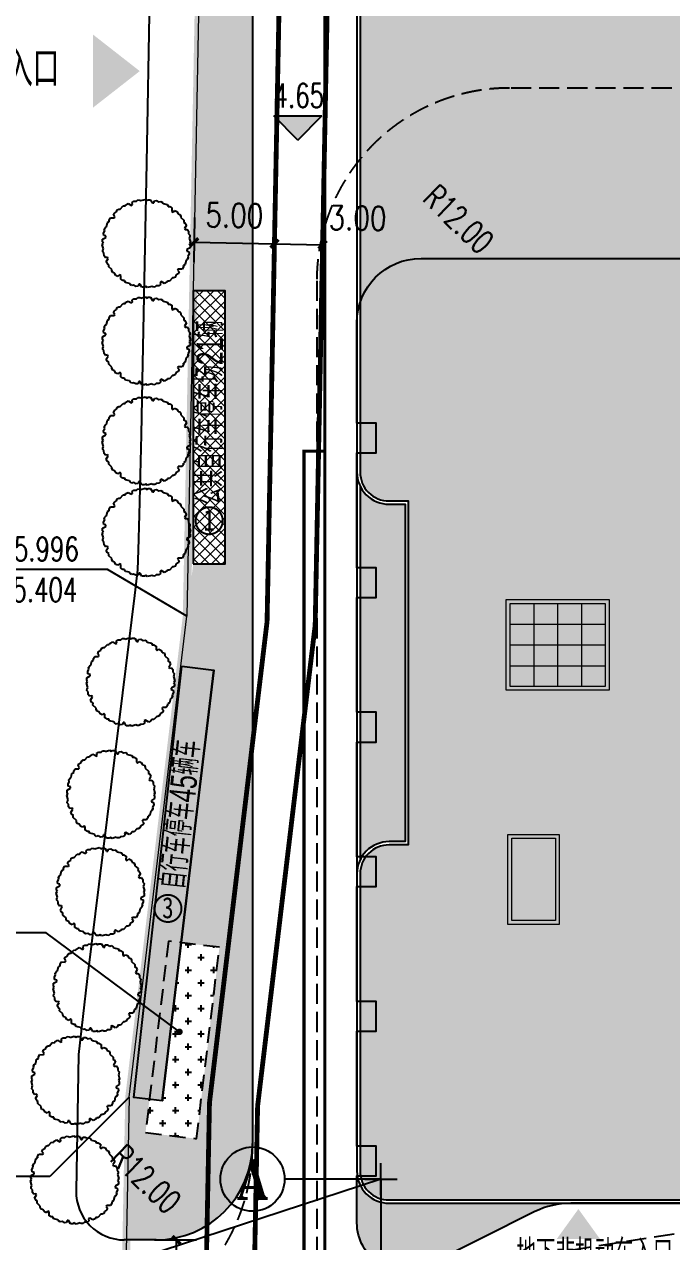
# Model space of a CAD drawing. Header units: metres. Extents: x 71066629 to 71645179, y 84793221 to 85208804.
# Drawn here: x 71135284 to 71175591, y 85027067 to 85102822 of the extents above; entities that cross this region are included whole.
import ezdxf
from ezdxf.enums import TextEntityAlignment as Align

# ---------------------------------------------------------------- set-up
doc = ezdxf.new("R2010")
doc.units = ezdxf.units.M
doc.header["$LTSCALE"] = 1000
for name, pattern in [('CENTER', [50.8, 31.75, -6.35, 6.35, -6.35]), ('CONTINOUS', [15000, 5000, 5000, 5000]), ('DASH', [0.35, 0.25, -0.1]), ('DASHEDX2', [1.5, 1, -0.5]), ('HIDDENX2', [19.05, 12.7, -6.35])]:
    doc.linetypes.add(name, pattern=pattern)
for name, color, linetype in [('0停车位', 136, 'Continuous'), ('A_N_AXIS_TEXT', 7, 'Continuous'), ('A_N_DIM_LEAD', 3, 'Continuous'), ('A_N_PUB_TEXT', 7, 'Continuous'), ('A_SITEP_PLANT', 85, 'Continuous'), ('A_SITEP_TEX_1', 7, 'Continuous'), ('A_SITEP_TEX_2', 7, 'Continuous'), ('DIM_COOR', 3, 'Continuous'), ('G-ANN0-GRID', 85, 'Continuous'), ('G-ANNO-DIMS', 3, 'Continuous'), ('G-ANNO-LEVL', 3, 'Continuous'), ('G-ANNO-TEXT', 7, 'Continuous'), ('G-BLDG-EXTG', 48, 'Continuous'), ('G-BLDG-HIGH', 1, 'Continuous'), ('G-BLDG-MULT', 1, 'Continuous'), ('G-BLDG-OTLN', 2, 'Continuous'), ('G-BLDG-POIT', 6, 'Continuous'), ('G-BLDG-ROOF', 34, 'Continuous'), ('G-BSMT-OTLN', 5, 'HIDDENX2'), ('G-FRIE-FLWL', 6, 'Continuous'), ('G-PLTG', 105, 'Continuous'), ('G-SDWK', 157, 'Continuous'), ('G-SITE-PROP', 1, 'Continuous'), ('G-STRU', 134, 'Continuous'), ('G_H_252', 252, 'Continuous'), ('G_H_253', 253, 'Continuous'), ('G_N_GUIDES', 3, 'DASH'), ('PUB_DIM', 3, 'Continuous'), ('PUB_TEXT', 7, 'Continuous')]:
    doc.layers.add(name, color=color, linetype=linetype)
for name, color, linetype, lineweight in [('G-OTHR', 169, 'Continuous', 13), ('G-PATT-251', 251, 'Continuous', 13), ('G-ROAD-市政', 1, 'Continuous', 13)]:
    doc.layers.add(name, color=color, linetype=linetype, lineweight=lineweight)
doc.styles.add('_TCH_AXIS', font='romant.shx')
doc.styles.add('_TCH_DIM', font='SIMPLEX', dxfattribs={"bigfont": 'GBCBIG'})
doc.styles.add('dim_font', font='SIMPLEX.shx', dxfattribs={"width": 0.8})
doc.styles.add('GAD A', font='$ gad e.shx', dxfattribs={"width": 0.7, "bigfont": '$ gad c.shx'})
doc.styles.add('HZ1', font='simhei.ttf', dxfattribs={"width": 0.8})
doc.styles.get("Standard").update_dxf_attribs({"font": 'txt', "bigfont": 'gbcbig.shx'})
doc.styles.add('黑体', font='simhei.ttf', dxfattribs={"width": 0.8})
doc.dimstyles.new('DIMN1', dxfattribs={"dimscale": 0.005, "dimtxt": 300, "dimasz": 100, "dimexe": 250, "dimexo": 300, "dimgap": 150, "dimtad": 1, "dimzin": 0, "dimdsep": 46, "dimtxsty": 'dim_font', "dimblk": 'ARCHTICK', "dimcen": 0.09, "dimclrt": 7, "dimazin": 2, "dimtfac": 1, "dimtdec": 0, "dimtix": 1, "dimtmove": 2, "dimatfit": 3, "dimldrblk": 'ARCHTICK', "dimfxl": 1, "dimtolj": 1, "dimtzin": 0, "dimarcsym": 0})
doc.dimstyles.new('DIMN500', dxfattribs={"dimscale": 5, "dimtxt": 300, "dimasz": 100, "dimexe": 250, "dimexo": 300, "dimgap": 150, "dimtad": 1, "dimdec": 0, "dimzin": 0, "dimdsep": 46, "dimtxsty": 'dim_font', "dimblk": 'ARCHTICK', "dimcen": 0.09, "dimclrt": 7, "dimazin": 2, "dimtfac": 1, "dimtdec": 0, "dimtix": 1, "dimtmove": 2, "dimatfit": 3, "dimldrblk": 'ARCHTICK', "dimtolj": 1, "dimtzin": 0, "dimarcsym": 0})
pattern_1 = [(0, (0, 0), (793.75, 793.75), [396.875, -1190.625]), (90, (198.4, -198.4), (-793.75, 793.75), [396.875, -1190.625])]

# ---------------------------------------------------------------- blocks, each defined once
blk = doc.blocks.new('A$C1225323B')
at = {"layer": 'G_H_252'}
blk.add_hatch(color=256, dxfattribs=at).paths.add_polyline_path([(69878, 83951), (124378, 83951, 0.414214), (126178, 85751), (126178, 89013, -0.087743), (126493, 90796), (131968, 105790, 0.520888), (129338, 109551), (92378, 109551, 0.414214), (90578, 107751), (90578, 106551), (69178, 106551), (69178, 107751, 0.414214), (67378, 109551), (43878, 109551, 0.414214), (42078, 107751), (42078, 48251, 0.414214), (43878, 46451), (45078, 46451), (45078, 25051), (43878, 25051, 0.414214), (42078, 23251), (42078, 4751, 0.414214), (43878, 2951), (65878, 2951, 0.414214), (67678, 4751), (67678, 23251, 0.414214), (65878, 25051), (64678, 25051), (64678, 46451), (65878, 46451, 0.414214), (67678, 48251), (67678, 81751, -0.414214)])
at = {"layer": 'G_H_253'}
h = blk.add_hatch(color=256, dxfattribs=at)
h.paths.add_polyline_path([(44878, 46251), (43878, 46251, -0.287492), (42078, 47379), (42078, 24123, -0.287492), (43878, 25251), (44878, 25251)])
h.paths.add_polyline_path([(67678, 47379, -0.287492), (65878, 46251), (64878, 46251), (64878, 25251), (65878, 25251, -0.287489), (67678, 24123)])
blk.add_hatch(color=256, dxfattribs=at).paths.add_polyline_path([(52966, 2225, -0.116154), (55198, 2751), (43878, 2751, -0.413616), (41878, 4747), (41878, 1531, 0.462089), (45363, -1424, 0.076147), (45893, -1266)])
at = {"layer": 'G-ANN0-GRID'}
for q in [(37378, 4251), (43378, -1749)]:
    blk.add_line((43378, 4251), q, dxfattribs=at)
blk.add_circle((35378, 4251), 2000, dxfattribs=at)
at = {"layer": 'G-BLDG-OTLN'}
for points in [[(45883, 61551), (63883, 61551, -0.41348), (67878, 57556), (67878, 40256, -0.414205), (66883, 39251), (66878, 39251), (66878, 36985, -0.850963), (66878, 34517), (66878, 32256), (66878, 32251, -0.404252), (67878, 31256), (67878, 4756, -0.414211), (65883, 2751), (55193, 2751, 0.1159), (52966, 2225), (46224, -1145)], [(46215, -1149, -0.55641), (41878, 1531), (41878, 4451), (43078, 4451), (43078, 6301), (41878, 6301), (41878, 13451), (43078, 13451), (43078, 15301), (41878, 15301), (41878, 22451), (43078, 22451), (43078, 24301), (41878, 24301), (41878, 31451), (43078, 31451), (43078, 33301), (41878, 33301), (41878, 40451), (43078, 40451), (43078, 42301), (41878, 42301), (41878, 49451), (43078, 49451), (43078, 51301), (41878, 51301), (41878, 57546, -0.414213), (45873, 61551), (45883, 61551)]]:
    blk.add_lwpolyline(points, format="xyb", dxfattribs=at)
blk.add_lwpolyline([(42176, 24301), (41878, 24301), (41878, 31451), (43078, 31451), (43078, 33301), (41878, 33301), (41878, 40451), (43078, 40451), (43078, 42301), (41878, 42301), (41878, 48251)], dxfattribs=at)
at = {"layer": 'G-BLDG-POIT', "linetype": 'CONTINOUS', "ltscale": 0.1}
for p, q in [((43378, 3251), (43378, 5251)), ((42378, 4251), (44378, 4251))]:
    blk.add_line(p, q, dxfattribs=at)
at = {"layer": 'G-BLDG-ROOF'}
for p, q in [((41878, 48251), (41878, 23251)), ((42078, 47379), (42078, 24123))]:
    blk.add_line(p, q, dxfattribs=at)
for points in [[(41878, 107751), (41878, 48251, 0.414214), (43878, 46251), (44878, 46251), (44878, 25251), (43878, 25251, 0.414214), (41878, 23251), (41878, 4751, 0.414214), (43878, 2751), (65878, 2751, 0.414214), (67878, 4751), (67878, 23251, 0.414214), (65878, 25251), (64878, 25251), (64878, 46251), (65878, 46251, 0.414214), (67878, 48251), (67878, 81751, -0.414214)], [(42078, 107751), (42078, 48251, 0.414214), (43878, 46451), (45078, 46451), (45078, 25051), (43878, 25051, 0.414214), (42078, 23251), (42078, 4751, 0.414214), (43878, 2951), (65878, 2951, 0.414214), (67678, 4751), (67678, 23251, 0.414214), (65878, 25051), (64678, 25051), (64678, 46451), (65878, 46451, 0.414214), (67678, 48251), (67678, 81751, -0.414214)]]:
    blk.add_lwpolyline(points, format="xyb", dxfattribs=at)
at = {"layer": 'G-OTHR', "linetype": 'ByBlock'}
for p, q in [((51418, 40071), (57338, 40071)), ((51418, 34911), (51418, 40071)), ((52898, 40071), (52898, 34911)), ((54378, 40071), (54378, 34911)), ((55858, 40071), (55858, 34911)), ((57338, 40071), (57338, 34911)), ((51418, 38781), (57338, 38781)), ((51418, 37491), (57338, 37491)), ((51418, 36201), (57338, 36201)), ((57338, 34911), (51418, 34911))]:
    blk.add_line(p, q, dxfattribs=at)
for points in [[(51178, 40311), (57578, 40311), (57578, 34671), (51178, 34671)], [(51178, 40311), (57578, 40311), (57578, 34671), (51178, 34671)], [(51278, 25701), (54478, 25701), (54478, 20101), (51278, 20101)], [(51518, 25461), (54238, 25461), (54238, 20341), (51518, 20341)]]:
    blk.add_lwpolyline(points, close=True, dxfattribs=at)
at = {"layer": 'A_N_AXIS_TEXT', "style": '_TCH_AXIS', "width": 0.9}
blk.add_text('A', height=2430, dxfattribs=at).set_placement((34337, 3036), (36419, 3036), align=Align.FIT)
blk = doc.blocks.new('BRANCHD', base_point=(0.5, 0.5))
for p, q in [((0.951, 0.743), (0.931, 0.754)), ((0.962, 0.694), (0.951, 0.743)), ((0.974, 0.687), (0.962, 0.694)), ((0.97, 0.587), (0.994, 0.594)), ((0.97, 0.571), (0.97, 0.587)), ((1.008, 0.55), (0.97, 0.571)), ((0.987, 0.668), (0.974, 0.687)), ((0.982, 0.647), (0.987, 0.668)), ((0.997, 0.62), (0.982, 0.647)), ((0.994, 0.594), (0.997, 0.62)), ((0.998, 0.504), (1.008, 0.52)), ((1.008, 0.52), (1.008, 0.55))]:
    blk.add_line(p, q)
blk = doc.blocks.new('A$C203C35CE')
at = {"layer": 'A_SITEP_PLANT', "extrusion": (0, 0, -1), "yscale": 2981.739130434784, "zscale": -2981.739130434782}
for xscale, rotation in [(2981.739130434763, 60.00000000017639), (2981.739130434784, 90), (2981.739130434794, 30.00000000017586), (2981.739130434769, 120.0000000001762), (2981.739130434778, 150.0000000001759), (2981.739130434778, 330.0000000001759), (2981.739130434755, 180.0000000001761), (2981.739130434794, 210.0000000001759), (2981.739130434769, 300.0000000001762), (2981.739130434784, 270), (2981.739130434763, 240.0000000001764)]:
    blk.add_blockref('BRANCHD', (-1526, 1526), dxfattribs=dict(at, xscale=xscale, rotation=rotation))
at = {"layer": 'A_SITEP_PLANT', "extrusion": (0, 0, -1), "xscale": 2981.739130434755, "yscale": 2981.739130434784, "zscale": -2981.739130434782}
blk.add_blockref('BRANCHD', (-1526, 1526), dxfattribs=at)
blk = doc.blocks.new('A$C237376EB')
at = {"layer": 'G-ROAD-市政', "linetype": 'Continuous'}
for p, q in [((569.462, 723.832), (568.095, 653.845)), ((564.51, 623.909), (568.095, 653.845)), ((564.51, 623.909), (560.745, 431.142))]:
    blk.add_line(p, q, dxfattribs=at)
blk = doc.blocks.new('_ARCHTICK')
at = {"color": 0, "linetype": 'ByBlock', "const_width": 0.4}
blk.add_lwpolyline([(-0.5, -0.5), (0.5, 0.5)], dxfattribs=at)
blk = doc.blocks.new('*D74')
at = {"layer": 'Defpoints', "color": 0, "transparency": 16777216}
for p in [(71141888, 85027174), (71144756, 85027174), (71141888, 85016171)]:
    blk.add_point(p, dxfattribs=at)
at = {"layer": 'PUB_DIM', "color": 0, "lineweight": -2, "transparency": 16777216}
for p, q in [((71143388, 85027174), (71146006, 85027174)), ((71144756, 85016171), (71144756, 85027174)), ((71143388, 85016171), (71146006, 85016171))]:
    blk.add_line(p, q, dxfattribs=at)
at = {"layer": 'PUB_DIM', "color": 0, "lineweight": -2, "transparency": 16777216, "xscale": 500, "yscale": 500, "zscale": 500}
for p, rotation in [((71144756, 85027174), 90), ((71144756, 85016171), 270)]:
    blk.add_blockref('_ARCHTICK', p, dxfattribs=dict(at, rotation=rotation))
at = {"layer": 'PUB_DIM', "color": 7, "transparency": 16777216, "insert": (71143256, 85021672), "char_height": 1500, "attachment_point": 5, "rotation": 90, "style": 'dim_font'}
blk.add_mtext('\\A1;11003', dxfattribs=at)
blk = doc.blocks.new('*D128')
at = {"layer": 'Defpoints', "color": 0, "transparency": 16777216}
for p in [(71107625, 85136459), (71160763, 85136459), (71160763, 85025245)]:
    blk.add_point(p, dxfattribs=at)
at = {"layer": 'G-ANNO-DIMS', "color": 0, "lineweight": -2, "transparency": 16777216}
for p, q in [((71159263, 85136459), (71106375, 85136459)), ((71107625, 85025245), (71107625, 85136459)), ((71159263, 85025245), (71106375, 85025245))]:
    blk.add_line(p, q, dxfattribs=at)
at = {"layer": 'G-ANNO-DIMS', "color": 0, "lineweight": -2, "transparency": 16777216, "xscale": 500, "yscale": 500, "zscale": 500}
for p, rotation in [((71107625, 85136459), 90), ((71107625, 85025245), 270)]:
    blk.add_blockref('_ARCHTICK', p, dxfattribs=dict(at, rotation=rotation))
at = {"layer": 'G-ANNO-DIMS', "color": 7, "transparency": 16777216, "insert": (71106125, 85080852), "char_height": 1500, "attachment_point": 5, "rotation": 90, "style": 'dim_font'}
blk.add_mtext('\\A1;111.21', dxfattribs=at)
blk = doc.blocks.new('*D147')
at = {"layer": 'Defpoints', "color": 0, "transparency": 16777216}
for p in [(71145918, 85092298), (71150917, 85092200), (71150857, 85089170)]:
    blk.add_point(p, dxfattribs=at)
at = {"layer": 'G-ANNO-DIMS', "color": 0, "lineweight": -2, "transparency": 16777216}
for p, q in [((71145888, 85090798), (71145834, 85088018)), ((71150887, 85090701), (71150833, 85087920)), ((71145858, 85089267), (71150857, 85089170))]:
    blk.add_line(p, q, dxfattribs=at)
at = {"layer": 'G-ANNO-DIMS', "color": 0, "lineweight": -2, "transparency": 16777216, "xscale": 500, "yscale": 500, "zscale": 500}
for p, rotation in [((71145858, 85089267), 178.8811662115001), ((71150857, 85089170), 358.8811662115001)]:
    blk.add_blockref('_ARCHTICK', p, dxfattribs=dict(at, rotation=rotation))
at = {"layer": 'G-ANNO-DIMS', "color": 7, "transparency": 16777216, "insert": (71148364, 85090936), "char_height": 1500, "attachment_point": 5, "rotation": 358.88117, "style": 'dim_font'}
blk.add_mtext('\\A1;5.00', dxfattribs=at)
blk = doc.blocks.new('*D148')
at = {"layer": 'Defpoints', "color": 0, "transparency": 16777216}
for p in [(71150917, 85092200), (71153916, 85092142), (71153857, 85089111)]:
    blk.add_point(p, dxfattribs=at)
at = {"layer": 'G-ANNO-DIMS', "color": 0, "lineweight": -2, "transparency": 16777216}
for p, q in [((71150887, 85090701), (71150833, 85087920)), ((71153887, 85090642), (71153832, 85087861)), ((71150857, 85089170), (71153857, 85089111))]:
    blk.add_line(p, q, dxfattribs=at)
at = {"layer": 'G-ANNO-DIMS', "color": 0, "lineweight": -2, "transparency": 16777216, "xscale": 500, "yscale": 500, "zscale": 500}
for p, rotation in [((71150857, 85089170), 178.8811662115441), ((71153857, 85089111), 358.8811662115442)]:
    blk.add_blockref('_ARCHTICK', p, dxfattribs=dict(at, rotation=rotation))
at = {"layer": 'G-ANNO-DIMS', "color": 7, "transparency": 16777216, "insert": (71156034, 85090766), "char_height": 1500, "attachment_point": 5, "rotation": 358.88117, "style": 'dim_font'}
blk.add_mtext('\\A1;3.00', dxfattribs=at)
blk = doc.blocks.new('*D152')
at = {"layer": 'Defpoints', "color": 0, "transparency": 16777216}
for p in [(71156177, 85032161), (71156192, 85032160), (71156192, 85032159)]:
    blk.add_point(p, dxfattribs=at)
at = {"layer": 'PUB_DIM', "color": 0, "lineweight": -2, "transparency": 16777216}
for p, q in [((71156177, 85032160), (71156192, 85032159)), ((71156177, 85032159), (71156177, 85032159)), ((71156191, 85032158), (71156191, 85032158))]:
    blk.add_line(p, q, dxfattribs=at)
at = {"layer": 'PUB_DIM', "color": 0, "lineweight": -2, "transparency": 16777216, "xscale": 0.5, "yscale": 0.5, "zscale": 0.5}
for p, rotation in [((71156177, 85032160), 175.1482051398935), ((71156192, 85032159), 355.1482051398935)]:
    blk.add_blockref('_ARCHTICK', p, dxfattribs=dict(at, rotation=rotation))
at = {"layer": 'PUB_DIM', "color": 7, "transparency": 16777216, "insert": (71156184, 85032161), "char_height": 1.5, "attachment_point": 5, "rotation": 355.14821, "style": 'dim_font'}
blk.add_mtext('\\A1;14.40', dxfattribs=at)
blk = doc.blocks.new('*D157')
at = {"layer": 'Defpoints', "color": 0, "transparency": 16777216}
for p in [(71145408, 85066197), (71145419, 85066197), (71145419, 85066193)]:
    blk.add_point(p, dxfattribs=at)
at = {"layer": 'PUB_DIM', "color": 0, "lineweight": -2, "transparency": 16777216}
for p, q in [((71145408, 85066196), (71145408, 85066192)), ((71145408, 85066193), (71145419, 85066193)), ((71145419, 85066196), (71145419, 85066192))]:
    blk.add_line(p, q, dxfattribs=at)
at = {"layer": 'PUB_DIM', "color": 0, "lineweight": -2, "transparency": 16777216, "xscale": 0.5, "yscale": 0.5, "zscale": 0.5, "rotation": 180}
blk.add_blockref('_ARCHTICK', (71145408, 85066193), dxfattribs=at)
at = {"layer": 'PUB_DIM', "color": 0, "lineweight": -2, "transparency": 16777216, "xscale": 0.5, "yscale": 0.5, "zscale": 0.5}
blk.add_blockref('_ARCHTICK', (71145419, 85066193), dxfattribs=at)
at = {"layer": 'PUB_DIM', "color": 7, "transparency": 16777216, "insert": (71145414, 85066195), "char_height": 1.5, "attachment_point": 5, "style": 'dim_font'}
blk.add_mtext('\\A1;10.78', dxfattribs=at)

msp = doc.modelspace()

# ---------------------------------------------------------------- hatches: boundary and pattern name
at = {"layer": 'A_SITEP_TEX_2'}
msp.add_hatch(color=256, dxfattribs=at).paths.add_polyline_path([(71139556.278, 85097635.362), (71142471.256, 85099912.482), (71139556.278, 85102189.601)])
at = {"layer": 'G-ANNO-LEVL'}
msp.add_hatch(color=256, dxfattribs=at).paths.add_polyline_path([(71152313.426, 85095619.853), (71150813.426, 85097119.853), (71153813.426, 85097119.853)])
at = {"layer": 'G-PATT-251'}
h = msp.add_hatch(dxfattribs=at)
h.set_pattern_fill('ANSI37', color=256, scale=300, style=0)
h.set_pattern_definition([(45, (0, 0), (-336.7596045, 336.7596045), []), (135, (0, 0), (-336.7596045, -336.7596045), [])])
h.paths.add_polyline_path([(71145799.431, 85069244.03), (71147799.431, 85069244.03), (71147799.431, 85086244.03), (71145799.431, 85086244.03)])
h = msp.add_hatch(dxfattribs=at)
h.set_pattern_fill('S形人行道砖', color=256, scale=300, style=0)
h.set_pattern_definition([(0, (0, 0), (450, 150), [300, -900]), (90, (0, 0), (-300, 300), [300, -900]), (45, (0, 300), (450, 150), [212.16, -636.36, 212.16, -636.3762748])])
h.paths.add_polyline_path([(71145094.323, 85062878.015), (71147074.832, 85062640.422), (71143864.109, 85035832.004), (71142107.485, 85036042.739)])
at = {"layer": 'G-PLTG'}
h = msp.add_hatch(dxfattribs=at)
h.set_pattern_fill('CROSS', color=256, scale=500, style=0)
h.set_pattern_definition(pattern_1)
h.paths.add_polyline_path([(71148150.046, 85140450.863), (71150412.788, 85138188.121), (71158898.069, 85146673.403), (71156635.327, 85148936.144)], flags=0)
edge = h.paths.add_edge_path()
edge.add_line((71142829.14, 85033853.338), (71143076.648, 85035919.819))
edge.add_line((71143076.648, 85035919.819), (71141818.655, 85036060.107))
edge.add_line((71141818.655, 85036060.107), (71141509.27, 85027173.946))
edge.add_line((71141509.27, 85027173.946), (71143491.485, 85027173.946))
edge.add_arc((71143490.122, 85033177.236), 6003.29, 270.01300562, 358.54812775)
edge.add_line((71149491.485, 85033025.129), (71149491.485, 85128845.846))
edge.add_arc((71165491.485, 85128845.846), 16000, 90, 180, ccw=False)
edge.add_line((71165491.485, 85144845.846), (71182358.152, 85144845.846))
edge.add_line((71182358.152, 85144845.846), (71182358.152, 85150845.846))
edge.add_line((71182358.152, 85150845.846), (71159511.891, 85150518.898))
edge.add_arc((71161768.057, 85135689.439), 15000.105, 98.65068723, 178.88116621)
edge.add_line((71146770.811, 85135982.332), (71145799.431, 85086244.03))
edge.add_line((71145799.431, 85086244.03), (71147799.431, 85086244.03))
edge.add_line((71147799.431, 85086244.03), (71147799.431, 85069244.03))
edge.add_line((71147799.431, 85069244.03), (71145799.431, 85069244.03))
edge.add_line((71145799.431, 85069244.03), (71145403.918, 85065995.803))
edge.add_line((71145403.918, 85065995.803), (71145094.323, 85062878.015))
edge.add_line((71145094.323, 85062878.015), (71147074.832, 85062640.422))
edge.add_line((71147074.832, 85062640.422), (71145042.836, 85045673.964))
edge.add_line((71145042.836, 85045673.964), (71147433.505, 85045387.627))
edge.add_line((71147433.505, 85045387.627), (71146006.431, 85033472.785))
edge.add_line((71146006.431, 85033472.785), (71142829.14, 85033853.338))
h = msp.add_hatch(dxfattribs=at)
h.set_pattern_fill('CROSS', color=256, scale=500, style=0)
h.set_pattern_definition(pattern_1)
h.paths.add_polyline_path([(71196037.604, 85034299.449), (71200778.508, 85035050.335), (71199135.946, 85045421.062), (71193590.517, 85044542.752), (71193590.517, 85029459.326), (71187911.45, 85029459.326, -0.182441836), (71178092.405, 85023863.441), (71186788.296, 85024937.275), (71188055.415, 85016936.999), (71157491.581, 85012096.163), (71157491.582, 85006223.866), (71153991.581, 85005669.52), (71153991.581, 85011541.818), (71148617.049, 85010690.576), (71148800.039, 85009534.655), (71150279.519, 85009770.705), (71151228.727, 85003821.169), (71193684.695, 85010594.73), (71248603.633, 85019356.672), (71243078.941, 85054238.207), (71238554.055, 85053521.536), (71241891.489, 85032449.805), (71218186.969, 85028695.378), (71220064.183, 85016843.118), (71199322.728, 85013557.994)])
h = msp.add_hatch(dxfattribs=at)
h.set_pattern_fill('CROSS', color=256, scale=500, style=0)
h.set_pattern_definition([(0, (9418.8, 0), (793.75, 793.75), [396.875, -1190.625]), (90, (9617.2, -198.4), (-793.75, 793.75), [396.875, -1190.625])])
h.paths.add_polyline_path([(71147433.505, 85045387.627), (71145042.836, 85045673.964), (71143864.109, 85035832.004), (71143077.434, 85035926.378), (71142829.14, 85033853.338), (71146006.431, 85033472.785)])

# ---------------------------------------------------------------- linework, layer by layer
at = {"layer": '0停车位'}
for q in [(71147074.832, 85062640.422), (71142107.485, 85036042.739)]:
    msp.add_line((71143864.109, 85035832.004), q, dxfattribs=at)
at = {"layer": 'A_N_DIM_LEAD'}
for p, q in [((71136638.803, 85046276.445), (71126046.85, 85046276.445)), ((71144949.67, 85040122.971), (71136638.803, 85046276.445))]:
    msp.add_line(p, q, dxfattribs=at)
at = {"layer": 'A_N_DIM_LEAD', "const_width": 200}
msp.add_lwpolyline([(71145030.038, 85040063.465, 1), (71144869.301, 85040182.477, 1)], format="xyb", close=True, dxfattribs=at)
at = {"layer": 'A_SITEP_TEX_2'}
msp.add_lwpolyline([(71169783.153, 85027225.997, 2700, 0, 0), (71169783.153, 85029098.015, 0, 0, 0)], format="xyseb", dxfattribs=at)
at = {"layer": 'DIM_COOR', "color": 3}
for p, q in [((71140453.378, 85068905.48), (71128958.378, 85068905.48)), ((71145403.992, 85065996.033), (71140453.378, 85068905.48)), ((71141818.512, 85036059.618), (71136867.99, 85031129.982)), ((71136867.99, 85031129.982), (71125317.99, 85031129.982)), ((71157491.503, 85030959.326), (71139364.904, 85025029.009))]:
    msp.add_line(p, q, dxfattribs=at)
at = {"layer": 'G-ANNO-LEVL'}
for p, q in [((71152313.426, 85095619.853), (71150813.426, 85097119.853)), ((71150813.426, 85097119.853), (71153813.426, 85097119.853)), ((71152313.426, 85095619.853), (71153813.426, 85097119.853))]:
    msp.add_line(p, q, dxfattribs=at)
at = {"layer": 'G-ANNO-TEXT', "const_width": 123.992}
for points in [[(71145952.445, 85071931.746, 1), (71147638.493, 85071931.746, 1)], [(71143382.55, 85047802.931, 1), (71145068.598, 85047802.931, 1)]]:
    msp.add_lwpolyline(points, format="xyb", close=True, dxfattribs=at)
at = {"layer": 'G-BLDG-HIGH', "linetype": 'DASH', "ltscale": 5, "const_width": 300}
msp.add_lwpolyline([(71462839.79, 85021695.529), (71461182.086, 85083015.626), (71459737.803, 85136451.198), (71451290.327, 85144478.978), (71382201.515, 85143336.3), (71352156.108, 85145839.718), (71193465.876, 85143214.908), (71162866.822, 85142708.812), (71154744.844, 85134577.124), (71153394.626, 85065440.877), (71149809.237, 85035505.083), (71149243.596, 85006542.611)], dxfattribs=at)
at = {"layer": 'G-BLDG-MULT', "linetype": 'DASH', "ltscale": 5, "const_width": 300}
msp.add_lwpolyline([(71161602.707, 85145688.312), (71151769.042, 85135842.891), (71150398.169, 85065649.061), (71146812.781, 85035713.267), (71146233.694, 85006062.395), (71245759.106, 85021940.938), (71249143.573, 85022434.239), (71251367.837, 85022708.298), (71253589.576, 85022942.616), (71255814.988, 85023138.187), (71258043.513, 85023294.68), (71260274.447, 85023412.618), (71262506.999, 85023491.244), (71264740.775, 85023531.182), (71266961.697, 85023531.804), (71370294.914, 85022668.875), (71465841.789, 85021663.954), (71464181.04, 85083096.696), (71462703.256, 85137771.712), (71452467.573, 85147498.857), (71382301.557, 85146338.363), (71352256.149, 85148841.781), (71193416.311, 85146214.497)], close=True, dxfattribs=at)
at = {"layer": 'G-BSMT-OTLN', "ltscale": 0.1, "const_width": 200}
msp.add_lwpolyline([(71157191.581, 85140759.553), (71157191.581, 85135259.553), (71153991.581, 85135259.553), (71153991.581, 85005669.52), (71165691.582, 85007522.618), (71165691.581, 85013394.916), (71238076.461, 85024859.554), (71460791.582, 85024859.554), (71460791.582, 85127259.553), (71457591.582, 85127259.553), (71457591.582, 85140759.555)], close=True, dxfattribs=at)
msp.add_lwpolyline([(71153991.581, 85076259.554), (71152691.581, 85076259.554), (71152691.581, 85014259.554), (71153991.581, 85014259.554)], dxfattribs=at)
at = {"layer": 'G-FRIE-FLWL', "linetype": 'DASH', "ltscale": 5}
for p, q in [((71149491.485, 85128845.846), (71149491.485, 85033025.129)), ((71175590.519, 85098859.363), (71165491.486, 85098859.364)), ((71153491.485, 85086859.364), (71153491.485, 85023409.699)), ((71177467.731, 85027814.642), (71153397.624, 85024002.312))]:
    msp.add_line(p, q, dxfattribs=at)
for centre, start, end in [((71165491.485, 85086859.364), 89.9999928, 180), ((71137491.485, 85033025.129), 279, 0)]:
    msp.add_arc(centre, 12000, start, end, dxfattribs=at)
at = {"layer": 'G-SDWK'}
for p, q in [((71149491.485, 85128845.846), (71149491.485, 85033025.129)), ((71143172.401, 85109917.839), (71142880.816, 85094197.119)), ((71142880.816, 85094197.119), (71142629.993, 85080650.738)), ((71142629.993, 85080650.738), (71142563.741, 85077269.088)), ((71142563.741, 85077269.088), (71142424.29, 85072294.375)), ((71142424.29, 85072294.375), (71142362.701, 85070097.249)), ((71142362.701, 85070097.249), (71142328.383, 85068873.014)), ((71142328.383, 85068873.014), (71142138.103, 85067287.348)), ((71142138.103, 85067287.348), (71141392.987, 85061223.883)), ((71141392.987, 85061223.883), (71139198.874, 85043439.522)), ((71139198.874, 85043439.522), (71138656.25, 85038705.373)), ((71138656.25, 85038705.373), (71138509.718, 85030225.78)), ((71143491.485, 85027173.946), (71141509.27, 85027173.946))]:
    msp.add_line(p, q, dxfattribs=at)
for centre, radius, start, end in [((71143491.485, 85033173.946), 6000, 270, 0), ((71141509.27, 85030173.946), 3000, 179.00999866, 270)]:
    msp.add_arc(centre, radius, start, end, dxfattribs=at)
at = {"layer": 'G-SITE-PROP', "color": 1, "linetype": 'CENTER', "ltscale": 0.1, "const_width": 500}
msp.add_lwpolyline([(71452458.801, 85152499.39), (71382468.201, 85151341.797), (71352422.791, 85153845.215), (71193333.618, 85151213.806), (71161520.02, 85150687.622, 0.393868697), (71146789.185, 85136488.403), (71146770.813, 85135982.422), (71145403.992, 85065996.033), (71141818.604, 85036060.242), (71141157.593, 85002214.6), (71246211.792, 85018975.22), (71249543.396, 85019460.815), (71251708.618, 85019727.6), (71253878.235, 85019956.421), (71256051.392, 85020147.4), (71258227.783, 85020300.232), (71260406.433, 85020415.405), (71262586.609, 85020492.188), (71264768.005, 85020531.189), (71266949.585, 85020531.799), (71370266.602, 85019669.006), (71469071.228, 85018629.822)], format="xyb", dxfattribs=at)
at = {"layer": 'G-STRU'}
for points in [[(71145799.431, 85069244.03), (71147799.431, 85069244.03), (71147799.431, 85086244.03), (71145799.431, 85086244.03)], [(71145094.323, 85062878.015), (71147074.832, 85062640.422), (71143864.109, 85035832.004), (71142107.485, 85036042.739)]]:
    msp.add_lwpolyline(points, close=True, dxfattribs=at)
at = {"layer": 'G-STRU', "linetype": 'DASHEDX2'}
msp.add_lwpolyline([(71146006.431, 85033472.785), (71147433.505, 85045387.627), (71144256.214, 85045768.18), (71142829.14, 85033853.338)], close=True, dxfattribs=at)
at = {"layer": 'PUB_DIM', "ltscale": 0.5}
for points in [[(71163564.357, 85087582.975, 0, 0, 0), (71156935.835, 85093992.523, 330, 0, 0), (71156216.954, 85094687.655, 0, 0, 0)], [(71139268.953, 85032336.434, 0, 0, 0), (71145897.475, 85025926.886, 330, 0, 0), (71146616.356, 85025231.753, 0, 0, 0)]]:
    msp.add_lwpolyline(points, format="xyseb", dxfattribs=at)

# ---------------------------------------------------------------- block references
at = {"layer": 'A_SITEP_PLANT', "xscale": 1.8, "yscale": 1.8, "zscale": 1.8, "rotation": 90}
for p in [(71145625.559, 85086437.074), (71145625.559, 85080362.155), (71145625.559, 85074145.499), (71145625.559, 85068453.912), (71144644.504, 85059147.652), (71143418.61, 85052156.281), (71142769.107, 85046090.22), (71142569.042, 85040131.669), (71141216.762, 85034364.381), (71141168.235, 85028162.854)]:
    msp.add_blockref('A$C203C35CE', p, dxfattribs=at)
at = {"layer": 'G-BLDG-EXTG'}
msp.add_blockref('A$C1225323B', (71114113.486, 85026708.522), dxfattribs=at)
at = {"layer": 'G_N_GUIDES', "xscale": 1000, "yscale": 1000, "zscale": 1000}
msp.add_blockref('A$C237376EB', (70577308.677, 84412150.795), dxfattribs=at)

# ---------------------------------------------------------------- texts
at = {"layer": 'A_N_PUB_TEXT', "style": '_TCH_DIM', "width": 0.705882}
msp.add_text('4.65', height=1487.5, dxfattribs=at).set_placement((71150803.426, 85097644.853))
at = {"layer": 'A_SITEP_TEX_1', "color": 60, "style": 'HZ1', "width": 0.6}
msp.add_text('人行出入口', height=2000, dxfattribs=at).set_placement((71129265.022, 85099147.163))
at = {"layer": 'G-ANNO-TEXT', "style": 'GAD A', "width": 0.7}
for s, height, rotation, p in [('公共自行车停车场21辆', 1631.00444, 89.79549516, (71147610.249, 85072931.216)), (' 自行车停车45辆车', 1631.0044, 83.86100435, (71145260.904, 85048531.517))]:
    msp.add_text(s, height=height, rotation=rotation, dxfattribs=at).set_placement(p)
at = {"layer": 'G-ANNO-TEXT', "style": '黑体', "width": 0.8}
for s, p in [('1', (71146434.586, 85071322.488)), ('3', (71143864.691, 85047193.673))]:
    msp.add_text(s, height=1314.346, dxfattribs=at).set_placement(p)
at = {"layer": 'G-ANNO-TEXT'}
msp.add_text('地下非机动车入口', height=1687.9433, dxfattribs=at).set_placement((71165927.012, 85025525.364))
at = {"layer": 'PUB_DIM', "color": 7, "style": '_TCH_DIM', "width": 0.705882}
for rotation, p in [(315.96218932, (71160013.369, 85091894.756)), (315.96218876, (71140545.444, 85032159.861))]:
    msp.add_text('R12.00', height=1487.5, rotation=rotation, dxfattribs=at).set_placement(p)
at = {"layer": 'PUB_TEXT', "color": 3, "style": '_TCH_DIM', "width": 0.705882}
for s, p in [('X=85065.996', (71128958.378, 85069430.48)), ('Y=71145.404', (71128958.378, 85066892.98))]:
    msp.add_text(s, height=1487.5, dxfattribs=at).set_placement(p)

# ---------------------------------------------------------------- dimensions: what is measured, and where the dimension line sits
at = {"layer": 'G-ANNO-DIMS'}
dim = msp.add_aligned_dim(p1=(71160762.795, 85025244.682), p2=(71160762.795, 85136459.326), distance=53137.792, text='111.21', dimstyle='DIMN500', dxfattribs=at)
dim.commit()
dim.dimension.update_dxf_attribs({"geometry": '*D128', "text_midpoint": (71106125.003, 85080852.004)})
for base, p1, p2, text, picture, middle in [((71150857.499, 85089169.805), (71145917.64, 85092298.078), (71150916.687, 85092200.447), '5.00', '*D147', (71148364.008, 85090935.729)), ((71153856.878, 85089111.228), (71150916.687, 85092200.447), (71153916.066, 85092141.87), '3.00', '*D148', (71156034.163, 85090765.605))]:
    dim = msp.add_linear_dim(base=base, p1=p1, p2=p2, angle=358.88116621, text=text, dimstyle='DIMN500', dxfattribs=at)
    dim.commit()
    dim.dimension.update_dxf_attribs({"geometry": picture, "text_midpoint": middle, "dimtype": 129})
at = {"layer": 'PUB_DIM', "color": 1}
dim = msp.add_aligned_dim(p1=(71145408.257, 85066197.251), p2=(71145419.04, 85066197.251), distance=-3.976, dimstyle='DIMN1', dxfattribs=at)
dim.commit()
dim.dimension.update_dxf_attribs({"geometry": '*D157', "text_midpoint": (71145413.649, 85066194.775)})
at = {"layer": 'PUB_DIM'}
for p1, p2, distance, dimstyle, picture, middle in [((71156177.232, 85032160.766), (71156191.581, 85032159.548), -0.524, 'DIMN1', '*D152', (71156184.489, 85032161.13)), ((71141888.371, 85016170.598), (71141888.371, 85027173.946), -2867.682, 'DIMN500', '*D74', (71143256.053, 85021672.272))]:
    dim = msp.add_aligned_dim(p1=p1, p2=p2, distance=distance, dimstyle=dimstyle, dxfattribs=at)
    dim.commit()
    dim.dimension.update_dxf_attribs({"geometry": picture, "text_midpoint": middle})

doc.saveas('drawing.dxf')
